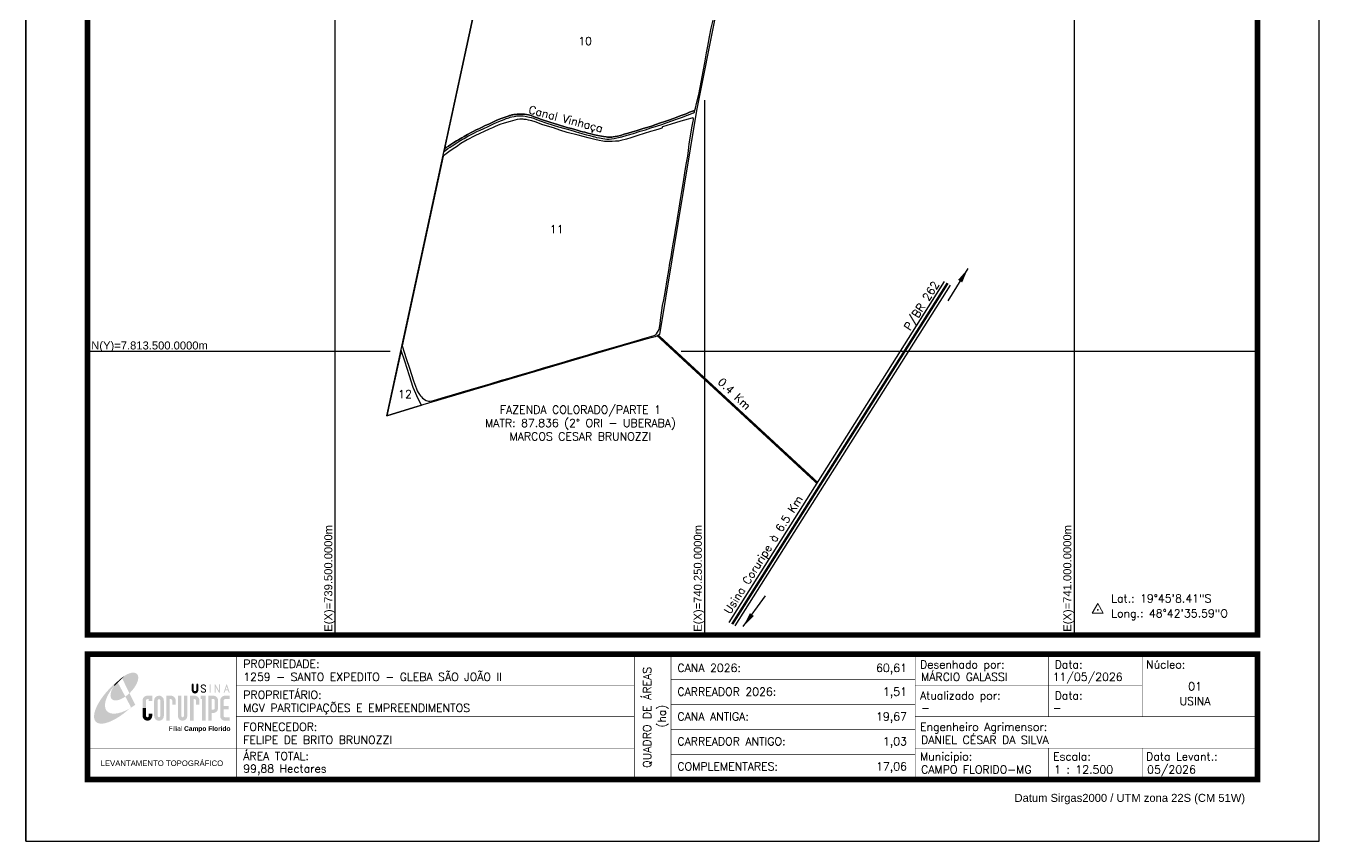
# Model space of a CAD drawing. Extents: x 738872 to 741497, y 7812506 to 7816219.
# Drawn here: x 738872 to 741497, y 7812506 to 7814160 of the extents above; entities that cross this region are included whole.
import ezdxf
from ezdxf.enums import TextEntityAlignment as Align

# ---------------------------------------------------------------- set-up
doc = ezdxf.new("R2010")
doc.units = 0
doc.linetypes.add('CENTER2', pattern=[1.125, 0.75, -0.125, 0.125, -0.125])
doc.linetypes.add('LIN0', pattern=[0])
for name, color, linetype, lineweight in [('0114001259', 1, 'Continuous', 25), ('0114001259010', 5, 'Continuous', 25), ('0114001259011', 5, 'Continuous', 25), ('0114001259012', 5, 'Continuous', 25), ('CANAL_VINHAÇA', 7, 'Continuous', 25), ('TEXTO_DIVERSOS', 7, 'Continuous', 5)]:
    doc.layers.add(name, color=color, linetype=linetype, lineweight=lineweight)
for name, color, linetype in [('ESTRADA', 1, 'Continuous'), ('MALHA', 8, 'Continuous'), ('MARGEM', 5, 'Continuous'), ('TEXTO', 7, 'Continuous'), ('TEXTO_CONFRONTANTES', 7, 'Continuous'), ('TEXTO_NUN_TAL', 7, 'Continuous')]:
    doc.layers.add(name, color=color, linetype=linetype)
doc.styles.add('ARIAL', font='arial.ttf')
doc.styles.add('marcelo', font='arial.ttf')
doc.styles.add('Simplex', font='simplex.shx')
doc.styles.get("Standard").update_dxf_attribs({"font": 'arial.ttf'})
doc.dimstyles.new('ISO-25', dxfattribs={"dimtxt": 2.5, "dimasz": 2.5, "dimexe": 1.25, "dimexo": 0.625, "dimtad": 1, "dimtxsty": 'Standard', "dimcen": 2.5, "dimadec": 0, "dimazin": 0, "dimtfac": 1, "dimtmove": 0, "dimatfit": 3, "dimfxl": 1, "dimarcsym": 0})

# ---------------------------------------------------------------- blocks, each defined once
blk = doc.blocks.new('A$C78F83FB3')
at = {"layer": 'MARGEM'}
h = blk.add_hatch(color=20, dxfattribs=at)
edge = h.paths.add_edge_path()
edge.add_ellipse((19.49, 23.77), major_axis=(-6.68, -6.67), ratio=0.469426, start_angle=292.73277, end_angle=601.25787)
edge.add_ellipse((22.83, 22.05), major_axis=(12.64, 11.29), ratio=0.457614, start_angle=79.90686, end_angle=107.91393)
edge = h.paths.add_edge_path()
edge.add_ellipse((18.28, 18.7), major_axis=(13.95, 13.59), ratio=0.386848, start_angle=63.96117, end_angle=264.59932)
edge.add_ellipse((22.83, 22.05), major_axis=(12.64, 11.29), ratio=0.457614, start_angle=107.91393, end_angle=245.11815, ccw=False)
edge.add_ellipse((19.49, 23.77), major_axis=(-6.68, -6.67), ratio=0.469426, start_angle=241.25787, end_angle=292.73277, ccw=False)
for color, points in [(20, [(15.46, 26.12), (14.17, 24.81), (14.06, 24.24), (14.39, 23.97), (14.67, 24.54), (19.47, 29.32), (18.48, 28.66), (17.31, 27.78)]), (7, [(58.42, 24.9), (57.9, 24.9), (57.9, 21.73, -0.414214), (57.15, 20.98), (56.84, 20.98, -0.414214), (56.09, 21.73), (56.09, 24.9), (55.57, 24.9), (55.57, 21.73, 0.414214), (56.84, 20.46), (57.15, 20.46, 0.414214), (58.42, 21.73)]), (7, [(61.7, 24.9), (61.23, 24.9, 0.396318), (60.04, 23.78), (60.04, 23.72, 0.151912), (60.39, 22.97), (60.46, 22.92), (62.18, 22), (62.85, 21.83, 0.12407), (62.51, 22.42), (60.75, 23.36, -0.13192), (60.56, 23.77, -0.385578), (61.23, 24.37), (61.7, 24.37, -0.414214), (62.37, 23.7), (62.89, 23.7, 0.414214)]), (7, [(62.37, 23.7), (62.89, 23.7, 0.414214), (61.7, 24.9), (61.23, 24.9, 0.396318), (60.04, 23.78), (60.04, 23.72, 0.151912), (60.39, 22.97), (60.46, 22.92), (62.18, 22), (62.18, 22, -0.131921), (62.37, 21.59, -0.385578), (61.7, 20.98), (61.23, 20.98, -0.414214), (60.56, 21.65), (60.04, 21.65, 0.414214), (61.23, 20.46), (61.7, 20.46, 0.402546), (62.89, 21.61, 0.165292), (62.51, 22.42), (60.75, 23.36, -0.13192), (60.56, 23.77, -0.385578), (61.23, 24.37), (61.7, 24.37, -0.414214)]), (7, [(30.97, 12.46), (29.13, 12.46), (29.13, 8.21, 1), (34.29, 8.21), (34.29, 9.41), (32.45, 9.41), (32.45, 8.21, -1), (30.97, 8.21)])]:
    blk.add_hatch(color=color, dxfattribs=at).paths.add_polyline_path(points)
h = blk.add_hatch(color=7, dxfattribs=at)
h.paths.add_polyline_path([(65.24, 24.9), (64.72, 24.9), (64.72, 20.46), (65.24, 20.46)])
h.paths.add_polyline_path([(67.38, 20.46), (67.9, 20.46), (67.9, 23.74), (69.74, 20.46), (70.23, 20.46), (70.23, 24.9), (69.71, 24.9), (69.71, 21.58), (67.85, 24.9), (67.38, 24.9)])
h.paths.add_polyline_path([(72.17, 20.46), (72.72, 20.46), (73.14, 21.73), (74.49, 21.73), (74.9, 20.46), (75.45, 20.46), (74, 24.9), (73.62, 24.9)])
h.paths.add_polyline_path([(73.81, 23.8), (74.32, 22.25), (73.31, 22.25)], flags=16)
h = blk.add_hatch(color=7, dxfattribs=at)
h.paths.add_polyline_path([(31.71, 18.93, 0.414214), (29.13, 16.35), (29.13, 12.46), (30.97, 12.46), (30.97, 16.35, -0.414214), (31.71, 17.09), (32.45, 17.09), (32.45, 16.02), (34.29, 16.02), (34.29, 18.93)])
h.paths.add_polyline_path([(44.15, 17.09, -0.414214), (44.89, 16.35), (44.89, 14.1), (46.72, 14.1), (46.72, 16.17, 0.433937), (44.15, 18.93), (41.77, 18.93), (41.77, 12.46), (43.61, 12.46), (43.61, 17.09)])
h.paths.add_polyline_path([(43.61, 12.46), (41.77, 12.46), (41.77, 5.62), (43.61, 5.62)])
h.paths.add_polyline_path([(47.92, 12.46), (49.75, 12.46), (49.75, 18.93), (47.92, 18.93)])
h.paths.add_polyline_path([(52.91, 18.93), (51.08, 18.93), (51.08, 12.46), (52.91, 12.46)])
h.paths.add_polyline_path([(51.08, 8.12, -1), (49.75, 8.12), (49.75, 12.46), (47.92, 12.46), (47.92, 8.12, 1), (52.91, 8.12), (52.91, 12.46), (51.08, 12.46)])
h.paths.add_polyline_path([(54.41, 12.46), (56.25, 12.46), (56.25, 17.09), (56.79, 17.09, -0.414214), (57.53, 16.35), (57.53, 14.1), (59.36, 14.1), (59.36, 16.17, 0.433937), (56.79, 18.93), (54.41, 18.93)])
h.paths.add_polyline_path([(56.25, 12.46), (54.41, 12.46), (54.41, 5.62), (56.25, 5.62)])
h.paths.add_polyline_path([(60.73, 12.46), (62.58, 12.46), (62.58, 18.93), (60.02, 18.93), (60.02, 17.08), (60.73, 17.08)])
h.paths.add_polyline_path([(62.58, 12.46), (60.73, 12.46), (60.73, 5.62), (62.58, 5.62)])
h.paths.add_polyline_path([(64.06, 12.46), (65.82, 12.46), (65.82, 17.17), (66.66, 17.17, -0.450417), (67.48, 16.25), (67.48, 12.46), (69.24, 12.46, 0.002307), (69.24, 12.48, 0.005282), (69.23, 12.54, -0.000938), (69.23, 12.53), (69.23, 16.17, 0.433937), (66.66, 18.93), (64.06, 18.93)])
h.paths.add_polyline_path([(64.06, 5.62), (65.82, 5.62), (65.82, 9.77), (66.66, 9.77, 0.426056), (69.24, 12.46), (67.48, 12.46), (67.48, 12.45, -0.450417), (66.66, 11.53), (65.82, 11.53), (65.82, 12.46), (64.06, 12.46)])
h.paths.add_polyline_path([(70.37, 12.46), (74.87, 12.46), (74.87, 13.44), (72.21, 13.44), (72.21, 16.35, -0.414214), (72.95, 17.09), (75.38, 17.09), (75.38, 18.93), (72.95, 18.93, 0.414214), (70.37, 16.35)])
h.paths.add_polyline_path([(72.21, 11.62), (74.87, 11.62), (74.87, 12.46), (70.37, 12.46), (70.37, 8.21, 0.414214), (72.95, 5.62), (75.38, 5.62), (75.38, 7.47), (72.95, 7.47, -0.414214), (72.21, 8.21)])
h = blk.add_hatch(color=7, dxfattribs=at)
h.paths.add_polyline_path([(35.29, 16.35), (35.29, 8.21, 1), (40.46, 8.21, 0.016978), (40.45, 8.38), (40.45, 16.17, 0.433937), (37.88, 18.93), (37.87, 18.93, 0.41391)])
h.paths.add_polyline_path([(38.62, 16.35), (38.62, 8.21, -1), (37.13, 8.21), (37.13, 16.35, -1)], flags=16)
at = {"layer": 'MARGEM', "color": 7}
blk.add_lwpolyline([(58.42, 24.9), (57.9, 24.9), (57.9, 21.73, -0.414214), (57.15, 20.98), (56.84, 20.98, -0.414214), (56.09, 21.73), (56.09, 24.9), (55.57, 24.9), (55.57, 21.73, 0.414214), (56.84, 20.46), (57.15, 20.46, 0.414214), (58.42, 21.73), (58.42, 24.9)], format="xyb", close=True, dxfattribs=at)
at = {"layer": 'MARGEM', "color": 252, "insert": (43.05, 2.72), "char_height": 2.5, "width": 33.0271, "attachment_point": 1, "style": 'ARIAL'}
blk.add_mtext('Filial {\\fArial|b1|i0|c0|p34;Campo Florido}', dxfattribs=at)

msp = doc.modelspace()

# ---------------------------------------------------------------- linework, layer by layer
at = {"color": 8}
for p, q in [((739500, 7812924.4), (739500, 7815515.7)), ((741000, 7812924.4), (741000, 7815299.1)), ((740250, 7812924.4), (740250, 7814008.8)), ((738996.9, 7813500), (739611.5, 7813500)), ((740202.2, 7813500), (741371.9, 7813500))]:
    msp.add_line(p, q, dxfattribs=at)
at = {"layer": '0114001259', "color": 1}
msp.add_lwpolyline([(740272.4, 7814185), (740233.2, 7813988.1), (740158, 7813533.6), (740149.5, 7813528.8), (740127.9, 7813523.9), (740094.5, 7813514.5), (740031.8, 7813495.9), (739906.5, 7813458.8), (739659.1, 7813386.1), (739604.8, 7813369), (740068.1, 7815512.4)], dxfattribs=at)
at = {"layer": '0114001259010'}
msp.add_lwpolyline([(739802.4, 7814282.8), (739721.8, 7813910.4), (739725.2, 7813912.8), (739729.6, 7813916.1), (739734.7, 7813919.5), (739740.4, 7813923.1), (739745.8, 7813926.3), (739750, 7813928.7), (739756.5, 7813932.8), (739761.4, 7813935.7), (739768.2, 7813939.7), (739775.4, 7813943.4), (739780.1, 7813945.8), (739786, 7813948.6), (739791.2, 7813951.1), (739797.8, 7813954.2), (739804.4, 7813957.4), (739811.3, 7813960.5), (739818.2, 7813963.7), (739828, 7813968.3), (739836.7, 7813971.8), (739845, 7813974.9), (739850.5, 7813976.9), (739853.2, 7813977.7), (739855.5, 7813978.3), (739858, 7813979), (739860.2, 7813979.4), (739862.4, 7813979.8), (739865.9, 7813980.3), (739869.2, 7813980.6), (739874, 7813980.9), (739878.7, 7813981), (739881.1, 7813980.9), (739883.8, 7813980.5), (739887.9, 7813980), (739892, 7813979.1), (739897.3, 7813977.7), (739903.7, 7813975.4), (739910, 7813973.2), (739918.2, 7813970.2), (739924.6, 7813968), (739931.1, 7813965.7), (739937.5, 7813963.6), (739944.1, 7813961.6), (739951, 7813959.6), (739957.3, 7813957.6), (739963.7, 7813955.9), (739972.9, 7813953.2), (739979.2, 7813951.5), (739985.8, 7813949.6), (739990.8, 7813948.2), (739996.9, 7813946.5), (740001.9, 7813945.1), (740006.2, 7813943.9), (740012.6, 7813942.4), (740018.9, 7813940.9), (740026, 7813939), (740032.5, 7813937.6), (740040, 7813936), (740044.6, 7813935.2), (740049.4, 7813934.5), (740052.5, 7813934.3), (740055, 7813934.2), (740057.9, 7813934.1), (740061.3, 7813934.2), (740064.1, 7813934.6), (740068.1, 7813935.3), (740072.8, 7813936.2), (740078.6, 7813937.5), (740086.4, 7813939.8), (740094.2, 7813942), (740102.9, 7813944.7), (740110.4, 7813946.8), (740118.4, 7813949.3), (740125.1, 7813951.5), (740132.1, 7813953.7), (740141.5, 7813956.6), (740150.3, 7813959.6), (740160.1, 7813962.8), (740168.7, 7813965.5), (740177.1, 7813968.5), (740186.6, 7813972), (740193.2, 7813974.5), (740202, 7813977.9), (740211.9, 7813981.7), (740219.2, 7813984.7), (740226.8, 7813987.7), (740229.8, 7813988.8), (740230.4, 7813990.6), (740230.8, 7813992.8), (740233, 7814002.1), (740237.6, 7814020.5), (740240, 7814031.7), (740243.5, 7814049), (740246.6, 7814067.3), (740249.8, 7814085), (740253.7, 7814105.3), (740256.2, 7814118.9), (740259.7, 7814137.6), (740263.1, 7814155.4), (740268.7, 7814179.2)], dxfattribs=at)
at = {"layer": '0114001259011'}
msp.add_lwpolyline([(739887.6, 7813455.7), (739903.4, 7813460.4), (739922.8, 7813466), (739941.6, 7813471.7), (739958.4, 7813476.5), (739978, 7813482.2), (739991.5, 7813486.3), (740011.2, 7813492.1), (740030.1, 7813497.7), (740049.6, 7813503.3), (740066.3, 7813508.2), (740084.7, 7813513.6), (740105.6, 7813519.9), (740128.3, 7813526.3), (740147.3, 7813532), (740148.8, 7813532.6), (740150, 7813533.3), (740152.1, 7813535.3), (740153.9, 7813538.4), (740157, 7813544.3), (740157.7, 7813547.2), (740159.4, 7813556.2), (740161, 7813568.6), (740162.7, 7813582.2), (740164.4, 7813592.6), (740166.6, 7813604), (740169.3, 7813618.7), (740174.2, 7813648.6), (740176.7, 7813663.8), (740179.2, 7813678.5), (740181.4, 7813691.3), (740183.8, 7813705.3), (740185.9, 7813718), (740188.1, 7813731.6), (740190.5, 7813745.6), (740193.1, 7813760.1), (740195.5, 7813774.1), (740198, 7813790.3), (740200.4, 7813807.4), (740203.2, 7813823.9), (740206.4, 7813843.5), (740209.4, 7813861.7), (740212.4, 7813878.3), (740215.2, 7813895.3), (740216.9, 7813906.9), (740218.5, 7813920.4), (740220.8, 7813936), (740223.9, 7813953.1), (740226.4, 7813966.5), (740227, 7813969.2), (740227, 7813970.2), (740226.9, 7813971.2), (740226.6, 7813972.2), (740226.2, 7813973.1), (740225.9, 7813973.4), (740216.3, 7813970.7), (740201.5, 7813966.4), (740181.4, 7813960.7), (740164.4, 7813955), (740163.9, 7813954.7), (740163.7, 7813954.4), (740163.6, 7813954.1), (740163.4, 7813952.8), (740162.7, 7813952.3), (740156.6, 7813950.5), (740150, 7813948.5), (740139.6, 7813945.2), (740126.8, 7813941.4), (740114.2, 7813937.4), (740099.8, 7813932.8), (740090.7, 7813930.2), (740079.2, 7813927.1), (740074.9, 7813926.1), (740073.1, 7813925.9), (740071.5, 7813926), (740068.8, 7813926.1), (740062.2, 7813925.5), (740055.7, 7813925.1), (740050.2, 7813925.2), (740046.6, 7813925.4), (740043, 7813925.8), (740035.6, 7813927.1), (740026.7, 7813929.2), (740012.9, 7813932.6), (739993, 7813937.8), (739970.6, 7813943.7), (739955.4, 7813948.3), (739942.5, 7813952.7), (739920.9, 7813959.3), (739905.5, 7813965.1), (739898.7, 7813967.1), (739892.2, 7813968.7), (739887.2, 7813969.6), (739883.6, 7813970.1), (739881, 7813970.5), (739877.6, 7813970.7), (739874.5, 7813970.6), (739869, 7813969.6), (739854.6, 7813965.9), (739843, 7813962.5), (739833.9, 7813959.6), (739824.5, 7813955.8), (739818.7, 7813953.2), (739812.2, 7813950.1), (739783.2, 7813936.9), (739767.8, 7813928.7), (739754.7, 7813921), (739745.8, 7813914.6), (739738.9, 7813910.1), (739730.4, 7813904), (739722.3, 7813898.1), (739718.6, 7813895.4), (739635.5, 7813510.7), (739643.5, 7813485.5), (739650.3, 7813465.5), (739658.8, 7813439.8), (739662.4, 7813428.8), (739664.5, 7813423.6), (739666.3, 7813419.5), (739668.2, 7813416.1), (739670.6, 7813412.4), (739672.8, 7813409.4), (739674.7, 7813407.2), (739677.2, 7813405), (739684.2, 7813399.9), (739688.8, 7813398.6), (739692, 7813398.3), (739699.5, 7813400.1), (739716.7, 7813405.4), (739738.1, 7813411.5), (739758, 7813417.5), (739774.5, 7813422.2), (739795.1, 7813428.3), (739814.2, 7813434.1), (739837.6, 7813440.9), (739853, 7813445.5), (739870.7, 7813450.7)], close=True, dxfattribs=at)
at = {"layer": '0114001259012'}
msp.add_lwpolyline([(739663.3, 7813414.5), (739658.3, 7813426.2), (739650.6, 7813449.9), (739640.9, 7813479.7), (739633.5, 7813501.5), (739604.8, 7813369), (739659.1, 7813386.1), (739674.9, 7813390.7), (739671.7, 7813396.7), (739665.7, 7813409.2)], close=True, dxfattribs=at)
at = {"layer": 'CANAL_VINHAÇA'}
msp.add_lwpolyline([(739847, 7813971.7), (739851.9, 7813973.4), (739855.2, 7813974.3), (739858.1, 7813975.1), (739863, 7813976.2), (739866.2, 7813976.8), (739868.7, 7813977.1), (739870.6, 7813977.2), (739873.4, 7813977.2), (739876.9, 7813977.2), (739881.2, 7813977), (739885.4, 7813976.4), (739890.9, 7813975.5), (739897.4, 7813973.9), (739901.9, 7813972.5), (739908, 7813970), (739916, 7813967.2), (739927.2, 7813963.3), (739942.1, 7813958.6), (739953.1, 7813955.2), (739966, 7813951.4), (739975.7, 7813948.6), (739986.7, 7813945.3), (739995.9, 7813942.7), (740009.8, 7813939), (740016.3, 7813937.2), (740023.3, 7813935.3), (740026.7, 7813934.5), (740030, 7813933.7), (740036.2, 7813932.7), (740043.2, 7813931.4), (740047.1, 7813930.7), (740051.1, 7813930.3), (740056, 7813930.3), (740060.6, 7813930.5), (740065.8, 7813931.2), (740071.2, 7813932.4), (740081.4, 7813934.8), (740092.1, 7813937.8), (740105.5, 7813941.8), (740118.8, 7813945.9), (740129.6, 7813949.1), (740140.6, 7813952.8), (740151.7, 7813956.2), (740162.8, 7813960), (740173.7, 7813963.7), (740183.1, 7813967.1), (740192.7, 7813970.5), (740202.5, 7813973.9), (740215, 7813978.7), (740226.7, 7813983.4), (740229.3, 7813984.8), (740229.8, 7813988.8), (740226.8, 7813987.7), (740219.2, 7813984.7), (740211.9, 7813981.7), (740202, 7813977.9), (740193.2, 7813974.5), (740186.6, 7813972), (740177.1, 7813968.5), (740168.7, 7813965.5), (740160.1, 7813962.8), (740150.3, 7813959.6), (740141.5, 7813956.6), (740132.1, 7813953.7), (740125.1, 7813951.5), (740118.4, 7813949.3), (740110.4, 7813946.8), (740102.9, 7813944.7), (740094.2, 7813942), (740086.4, 7813939.8), (740078.6, 7813937.5), (740072.8, 7813936.2), (740068.1, 7813935.3), (740064.1, 7813934.6), (740061.3, 7813934.2), (740057.9, 7813934.1), (740055, 7813934.2), (740052.5, 7813934.3), (740049.4, 7813934.5), (740044.6, 7813935.2), (740040, 7813936), (740032.5, 7813937.6), (740026, 7813939), (740018.9, 7813940.9), (740012.6, 7813942.4), (740006.2, 7813943.9), (740001.9, 7813945.1), (739996.9, 7813946.5), (739990.8, 7813948.2), (739985.8, 7813949.6), (739979.2, 7813951.5), (739972.9, 7813953.2), (739963.7, 7813955.9), (739957.3, 7813957.6), (739951, 7813959.6), (739944.1, 7813961.6), (739937.5, 7813963.6), (739931.1, 7813965.7), (739924.6, 7813968), (739918.2, 7813970.2), (739910, 7813973.2), (739903.7, 7813975.4), (739897.3, 7813977.7), (739892, 7813979.1), (739887.9, 7813980), (739883.8, 7813980.5), (739881.1, 7813980.9), (739878.7, 7813981), (739874, 7813980.9), (739869.2, 7813980.6), (739865.9, 7813980.3), (739862.4, 7813979.8), (739860.2, 7813979.4), (739858, 7813979), (739855.5, 7813978.3), (739853.2, 7813977.7), (739850.5, 7813976.9), (739845, 7813974.9), (739836.7, 7813971.8), (739828, 7813968.3), (739818.2, 7813963.7), (739811.3, 7813960.5), (739804.4, 7813957.4), (739797.8, 7813954.2), (739791.2, 7813951.1), (739786, 7813948.6), (739780.1, 7813945.8), (739775.4, 7813943.4), (739768.2, 7813939.7), (739761.4, 7813935.7), (739756.5, 7813932.8), (739750, 7813928.7), (739745.8, 7813926.3), (739740.4, 7813923.1), (739734.7, 7813919.5), (739729.6, 7813916.1), (739725.2, 7813912.8), (739721.8, 7813910.4), (739720.6, 7813904.8), (739724.4, 7813907.8), (739728.3, 7813910.8), (739732.8, 7813913.9), (739737, 7813916.6), (739740.6, 7813918.7), (739745.2, 7813921.7), (739752.9, 7813926.3), (739761.5, 7813931.6), (739768.7, 7813936), (739775.6, 7813939.6), (739780.9, 7813942.3), (739787.5, 7813945.5), (739793.9, 7813948.4), (739801.7, 7813951.9), (739810.1, 7813956), (739820.9, 7813961), (739828.2, 7813964.2), (739837.2, 7813968), (739842.8, 7813970.2)], close=True, dxfattribs=at)
at = {"layer": 'ESTRADA'}
for points in [[(740299.5, 7812950), (740736.7, 7813641.6)], [(740311.5, 7812942.7), (740748.6, 7813634.1)]]:
    msp.add_lwpolyline(points, dxfattribs=at)
at = {"layer": 'ESTRADA', "color": 7, "linetype": 'CENTER2', "ltscale": 80, "const_width": 5}
msp.add_lwpolyline([(740305.5, 7812946.4), (740742.7, 7813637.9)], dxfattribs=at)
at = {"layer": 'ESTRADA', "const_width": 5}
msp.add_lwpolyline([(740154.7, 7813531.7), (740478.3, 7813232.8)], dxfattribs=at)
at = {"layer": 'MARGEM', "color": 174, "linetype": 'LIN0'}
msp.add_line((738871.9, 7812506.4), (738871.9, 7816218.9), dxfattribs=at)
at = {"layer": 'MARGEM', "color": 174, "linetype": 'LIN0', "flags": 128}
msp.add_lwpolyline([(741496.9, 7812506.4), (741496.9, 7816218.9), (738871.9, 7816218.9), (738871.9, 7812506.4)], close=True, dxfattribs=at)
at = {"layer": 'MARGEM', "color": 174, "linetype": 'LIN0', "const_width": 11.4, "flags": 128}
for points in [[(741371.9, 7812924.4), (741371.9, 7816093.9), (738996.9, 7816093.9), (738996.9, 7812924.4)], [(738996.9, 7812885.5), (741371.9, 7812885.5), (741371.9, 7812631.4), (738996.9, 7812631.4)]]:
    msp.add_lwpolyline(points, close=True, dxfattribs=at)
at = {"layer": 'MARGEM', "color": 174, "linetype": 'LIN0', "flags": 128}
for points, const_width in [([(739298.8, 7812885.5), (739298.8, 7812631.4)], 1.26), ([(739298.8, 7812885.5), (739298.8, 7812633.7)], 1.25), ([(740107, 7812885.5), (740107, 7812634.5)], 1.26), ([(740181.1, 7812885.5), (740181.1, 7812634.5)], 1.26), ([(740676.9, 7812885.5), (740676.9, 7812634.5)], 1.26), ([(740948.1, 7812758.5), (740948.1, 7812885.5)], 1.26), ([(741137.7, 7812758.5), (741137.7, 7812885.5)], 1.26), ([(739298.8, 7812822), (740107, 7812822)], 1.26), ([(740181.1, 7812834.7), (740676.9, 7812834.7)], 1.26), ([(740676.9, 7812822), (741137.7, 7812822)], 1.26), ([(740181.1, 7812783.9), (740676.9, 7812783.9)], 1.26), ([(739298.8, 7812758.5), (740107, 7812758.5)], 1.26), ([(740676.9, 7812758.5), (741372, 7812758.5)], 1.26), ([(740181.1, 7812733), (740676.9, 7812733)], 1.26), ([(738996.9, 7812694.9), (740107, 7812694.9)], 1.26), ([(740181.1, 7812682.2), (740676.9, 7812682.2)], 1.26), ([(740676.9, 7812694.9), (741372, 7812694.9)], 1.26), ([(740948.1, 7812694.9), (740948.1, 7812632)], 1.26), ([(741137.7, 7812694.9), (741137.7, 7812632)], 1.26)]:
    msp.add_lwpolyline(points, dxfattribs=dict(at, const_width=const_width))
at = {"layer": 'TEXTO', "color": 7, "lineweight": 9, "flags": 128}
msp.add_lwpolyline([(741036.2, 7812968.9), (741058.8, 7812968.9), (741047.5, 7812988.5)], close=True, dxfattribs=at)
at = {"layer": 'TEXTO', "color": 7, "lineweight": 9, "const_width": 1.77, "flags": 128}
msp.add_lwpolyline([(741046.6, 7812975.4, -1), (741048.4, 7812975.4, -1)], format="xyb", close=True, dxfattribs=at)

# ---------------------------------------------------------------- block references
at = {"layer": 'MARGEM', "linetype": 'ByBlock', "xscale": 3.82250678711726, "yscale": 3.82250678711726, "zscale": 3.82250678711726}
msp.add_blockref('A$C78F83FB3', (738997.3, 7812729), dxfattribs=at)

# ---------------------------------------------------------------- texts
at = {"layer": 'MALHA'}
msp.add_text('N(Y)=7.813.500.0000m', height=16.25, dxfattribs=at).set_placement((739241.2, 7813511.6), align=Align.MIDDLE_RIGHT)
for s, p in [('E(X)=739.500.0000m', (739485.7, 7813147.4)), ('E(X)=740.250.0000m', (740235.7, 7813147.4)), ('E(X)=741.000.0000m', (740985.7, 7813147.4))]:
    msp.add_text(s, height=16.25, rotation=90, dxfattribs=at).set_placement(p, align=Align.MIDDLE_RIGHT)
at = {"layer": 'MARGEM', "color": 7, "linetype": 'Continuous', "lineweight": 9}
for s, style, p in [('PROPRIEDADE:', 'Simplex', (739313.1, 7812874.1)), ('Desenhado por:', 'Simplex', (740686.8, 7812872.9)), ('Data:', 'Simplex', (740960, 7812872.9)), ('Núcleo:', 'Simplex', (741145.7, 7812872.9)), ('PROPRIETÁRIO:', 'Simplex', (739313.1, 7812811.2)), ('Atualizado por:', 'Simplex', (740686.8, 7812809.6)), ('Data:', 'Simplex', (740960, 7812809.6)), ('FORNECEDOR:', 'Simplex', (739313.1, 7812746.3)), ('Engenheiro Agrimensor:', 'Simplex', (740686.8, 7812746.3)), ('ÁREA TOTAL:', 'Simplex', (739313.1, 7812687.1)), ('Municipio:', 'Simplex', (740686.8, 7812686.2)), ('Escala:', 'Simplex', (740956.8, 7812686.2)), ('Data Levant.:', 'Simplex', (741145.7, 7812686.2)), ('Datum Sirgas2000 / UTM zona 22S (CM 51W)', 'marcelo', (740878.6, 7812602.2))]:
    msp.add_text(s, height=16.25, dxfattribs=dict(at, style=style)).set_placement(p, align=Align.TOP_LEFT)
at = {"layer": 'MARGEM', "color": 7, "linetype": 'Continuous', "style": 'Simplex'}
for s, height, p in [('1259 - SANTO EXPEDITO - GLEBA SÃO JOÃO II', 16.25, (739313.1, 7812847.6)), ('CANA 2026:', 16.25, (740194.3, 7812865.7)), ('MÁRCIO GALASSI', 16.25, (740688.9, 7812847.6)), ('11/05/2026', 16.25, (740956, 7812847.6)), ('CARREADOR 2026:', 16.25, (740194.3, 7812817.6)), ('MGV PARTICIPAÇÕES E EMPREENDIMENTOS', 16.25, (739313.1, 7812784.6)), ('CANA ANTIGA:', 16.25, (740194.3, 7812767.2)), ('-', 16.2, (740688.9, 7812784.6)), ('-', 16.2, (740956, 7812784.6)), ('FELIPE DE BRITO BRUNOZZI', 16.25, (739313.1, 7812719.8)), ('CARREADOR ANTIGO:', 16.25, (740194.3, 7812716.8)), ('DANIEL CÉSAR DA SILVA', 16.25, (740688.9, 7812719.8)), ('99,88 Hectares', 16.25, (739313.1, 7812661.5)), ('COMPLEMENTARES:', 16.25, (740194.3, 7812666)), ('CAMPO FLORIDO-MG', 16.25, (740688.9, 7812659.7)), ('1 : 12.500', 16.25, (740958.9, 7812659.7)), ('05/2026', 16.25, (741147.8, 7812659.7))]:
    msp.add_text(s, height=height, dxfattribs=at).set_placement(p, align=Align.TOP_LEFT)
for s, p in [('QUADRO DE ÁREAS', (740132.7, 7812757.3)), ('(ha)', (740162.4, 7812759.8))]:
    msp.add_text(s, height=16.25, rotation=90, dxfattribs=at).set_placement(p, align=Align.MIDDLE_CENTER)
for s, p in [('60,61', (740660.2, 7812865.7)), ('1,51', (740660.2, 7812817.6)), ('19,67', (740660.2, 7812767.2)), ('1,03', (740660.2, 7812716.8)), ('17,06', (740660.2, 7812666))]:
    msp.add_text(s, height=16.25, dxfattribs=at).set_placement(p, align=Align.TOP_RIGHT)
for s, p in [('01', (741245, 7812820.3)), ('USINA', (741245, 7812790.3))]:
    msp.add_text(s, height=16.25, dxfattribs=at).set_placement(p, align=Align.MIDDLE_CENTER)
at = {"layer": 'MARGEM', "color": 7, "linetype": 'ByBlock'}
msp.add_text('LEVANTAMENTO TOPOGRÁFICO', height=11.25, dxfattribs=at).set_placement((739147.9, 7812664.3), align=Align.MIDDLE_CENTER)
at = {"layer": 'TEXTO', "linetype": 'ByBlock', "style": 'Simplex'}
for s, p in [('Lat.: 19°45\'8.41"S', (741074.8, 7812990.4, 821)), ('Long.: 48°42\'35.59"O', (741074.8, 7812960.2, 821))]:
    msp.add_text(s, height=16.25, dxfattribs=at).set_placement(p)
at = {"layer": 'TEXTO_CONFRONTANTES', "linetype": 'Continuous', "insert": (739997.4, 7813354.3, -901.5), "char_height": 16.25, "width": 1104.949, "attachment_point": 5, "style": 'Simplex'}
msp.add_mtext('FAZENDA COLORADO/PARTE 1^JMATR: 87.836 (2° ORI - UBERABA)^JMARCOS CESAR BRUNOZZI', dxfattribs=at)
at = {"layer": 'TEXTO_DIVERSOS', "color": 7, "style": 'Simplex'}
msp.add_text('Canal Vinhaça', height=16.25, rotation=345.265, dxfattribs=at).set_placement((739891.1, 7813982.7, -563.7))
at = {"layer": 'TEXTO_DIVERSOS', "linetype": 'Continuous', "style": 'Simplex'}
for s, rotation, p in [('P/BR 262', 57.8075, (740666.8, 7813540.5)), ('0.4 Km', 316.2717, (740275.1, 7813435.8)), ('Usina Coruripe à 6.5 Km', 57.8075, (740301.5, 7812965.4))]:
    msp.add_text(s, height=16.25, rotation=rotation, dxfattribs=at).set_placement(p)
at = {"layer": 'TEXTO_NUN_TAL', "color": 7, "style": 'Simplex'}
for s, p in [('10', (739993.1, 7814120.9, -563.7)), ('11', (739935.3, 7813739.2, -563.7)), ('12', (739627.5, 7813404.7, -563.7))]:
    msp.add_text(s, height=16.25, dxfattribs=at).set_placement(p)

# ---------------------------------------------------------------- leaders
for points in [[(740784.1, 7813667.5), (740743.2, 7813601.8)], [(740328, 7812941.5), (740373.4, 7813004.1)]]:
    msp.add_leader(points, dimstyle='ISO-25', override={"dimasz": 30, "dimzin": 0})

doc.saveas('drawing.dxf')
